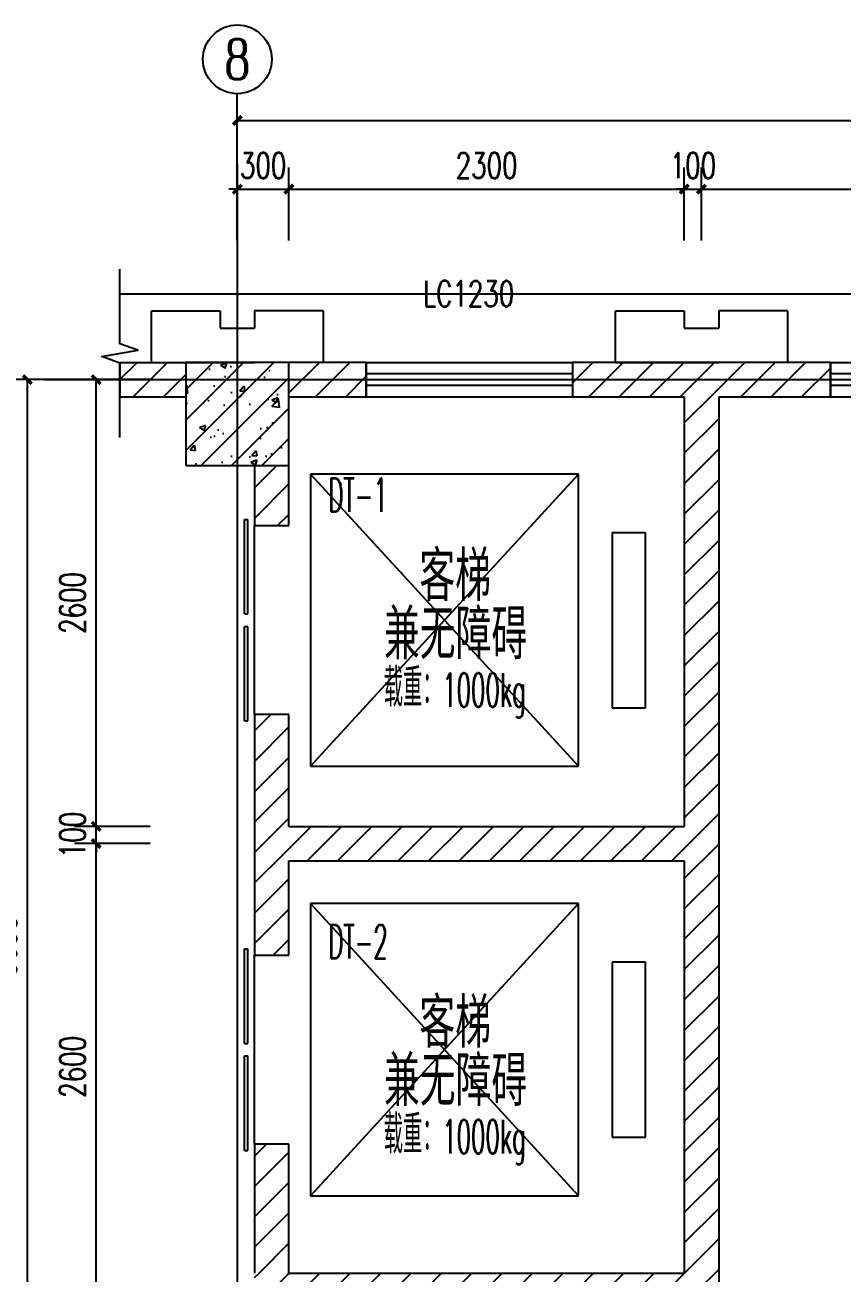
# Model space of a CAD drawing. Extents: x 1738711 to 2346805, y 1189731 to 2516152.
# Drawn here: x 2008494 to 2013246, y 1374257 to 1381521 of the extents above; entities that cross this region are included whole.
import ezdxf
from ezdxf.enums import TextEntityAlignment as Align

# ---------------------------------------------------------------- set-up
doc = ezdxf.new("R2010")
doc.units = 0
doc.header["$LTSCALE"] = 1000
doc.header["$MEASUREMENT"] = 0
doc.linetypes.add('复件 140224通州运河二期售楼部条件图_t3$0$X-ME SHAFT SH$0$X-B2$0$WATER_LINE', pattern=[0])
for name, color, linetype in [('AR-TEXT', 7, 'Continuous'), ('AXIS', 3, 'Continuous'), ('AXIS_TEXT', 7, 'Continuous'), ('COLUMN', 9, 'Continuous'), ('DIM_SYMB', 3, 'Continuous'), ('DOTE', 1, 'Continuous'), ('EVTR', 2, 'Continuous'), ('PUB_DIM', 3, 'Continuous'), ('PUB_HATCH', 8, 'Continuous'), ('WALL', 40, 'Continuous'), ('WINDOW', 144, 'Continuous'), ('WINDOW_TEXT', 7, 'Continuous'), ('线脚', 44, 'Continuous')]:
    doc.layers.add(name, color=color, linetype=linetype)
doc.styles.add('_TCH_AXIS', font='COMPLEX', dxfattribs={"bigfont": 'GBCBIG'})
doc.styles.add('_TCH_DIM_T3', font='SIMPLEX', dxfattribs={"width": 0.705882, "bigfont": 'GBCBIG'})
doc.styles.add('_TCH_WINDOW', font='SIMPLEX', dxfattribs={"height": 3.5, "bigfont": 'GBCBIG'})
doc.styles.add('COMPLEX', font='COMPLEX')
doc.styles.get("Standard").update_dxf_attribs({"font": 'gbenor.shx', "bigfont": 'gbcbig.shx'})
doc.dimstyles.new('_TCH_ARCH&&50', dxfattribs={"dimtxt": 148.75, "dimasz": 50, "dimexe": 125, "dimexo": 150, "dimgap": 63.125, "dimtad": 1, "dimdec": 0, "dimzin": 0, "dimdsep": 46, "dimtxsty": '_TCH_DIM_T3', "dimblk": 'ARCHTICK', "dimcen": 0.09, "dimclrt": 7, "dimazin": 2, "dimtfac": 1, "dimtdec": 0, "dimtix": 1, "dimtmove": 2, "dimatfit": 3, "dimfxl": 50, "dimtolj": 1, "dimtzin": 0, "dimarcsym": 0})
pattern_1 = [(45, (0, 89.76), (-88.388383, 88.388383), [])]

# ---------------------------------------------------------------- blocks, each defined once
blk = doc.blocks.new('dgh321')
at = {"layer": 'WALL', "linetype": '复件 140224通州运河二期售楼部条件图_t3$0$X-ME SHAFT SH$0$X-B2$0$WATER_LINE'}
for p, q in [((3247025.2, -2494104.9), (3247425.2, -2494104.9)), ((3247025.2, -2494104.9), (3247025.2, -2494404.9)), ((3247425.2, -2494104.9), (3247625.2, -2494104.9)), ((3248025.2, -2494104.9), (3247625.2, -2494104.9)), ((3248025.2, -2494404.9), (3248025.2, -2494104.9)), ((3247425.2, -2494404.9), (3247425.2, -2494304.9)), ((3247425.2, -2494304.9), (3247625.2, -2494304.9)), ((3247625.2, -2494404.9), (3247625.2, -2494304.9)), ((3247025.2, -2494404.9), (3247425.2, -2494404.9)), ((3248025.2, -2494404.9), (3247625.2, -2494404.9))]:
    blk.add_line(p, q, dxfattribs=at)
blk = doc.blocks.new('_ArchTick')
at = {"color": 0, "linetype": 'ByBlock', "const_width": 0.4}
blk.add_lwpolyline([(-0.5, -0.5), (0.5, 0.5)], dxfattribs=at)
blk = doc.blocks.new('*D1646')
at = {"layer": 'Defpoints', "color": 0, "transparency": 16777216}
for p in [(2008507.9, 1379456.5), (2008972.6, 1379456.5), (2008972.6, 1372856.5)]:
    blk.add_point(p, dxfattribs=at)
at = {"layer": 'PUB_DIM', "color": 0, "lineweight": -2, "transparency": 16777216}
for p, q in [((2008822.6, 1379456.5), (2008382.9, 1379456.5)), ((2008507.9, 1372856.5), (2008507.9, 1379456.5)), ((2008822.6, 1372856.5), (2008382.9, 1372856.5))]:
    blk.add_line(p, q, dxfattribs=at)
at = {"layer": 'PUB_DIM', "color": 0, "lineweight": -2, "transparency": 16777216, "xscale": 50, "yscale": 50, "zscale": 50}
for p, rotation in [((2008507.9, 1379456.5), 90), ((2008507.9, 1372856.5), 270)]:
    blk.add_blockref('_ArchTick', p, dxfattribs=dict(at, rotation=rotation))
at = {"layer": 'PUB_DIM', "color": 7, "transparency": 16777216, "insert": (2008370.4, 1376156.5), "char_height": 148.75, "attachment_point": 5, "rotation": 90, "style": '_TCH_DIM_T3'}
blk.add_mtext('\\A1;6600', dxfattribs=at)
blk = doc.blocks.new('*D1648')
at = {"layer": 'Defpoints', "color": 0, "transparency": 16777216}
for p in [(2008907.9, 1376756.5), (2009372.6, 1376756.5), (2009372.6, 1374156.5)]:
    blk.add_point(p, dxfattribs=at)
at = {"layer": 'PUB_DIM', "color": 0, "lineweight": -2, "transparency": 16777216}
for p, q in [((2009222.6, 1376756.5), (2008782.9, 1376756.5)), ((2008907.9, 1374156.5), (2008907.9, 1376756.5)), ((2009222.6, 1374156.5), (2008782.9, 1374156.5))]:
    blk.add_line(p, q, dxfattribs=at)
at = {"layer": 'PUB_DIM', "color": 0, "lineweight": -2, "transparency": 16777216, "xscale": 50, "yscale": 50, "zscale": 50}
for p, rotation in [((2008907.9, 1376756.5), 90), ((2008907.9, 1374156.5), 270)]:
    blk.add_blockref('_ArchTick', p, dxfattribs=dict(at, rotation=rotation))
at = {"layer": 'PUB_DIM', "color": 7, "transparency": 16777216, "insert": (2008770.4, 1375456.5), "char_height": 148.75, "attachment_point": 5, "rotation": 90, "style": '_TCH_DIM_T3'}
blk.add_mtext('\\A1;2600', dxfattribs=at)
blk = doc.blocks.new('*D1649')
at = {"layer": 'Defpoints', "color": 0, "transparency": 16777216}
for p in [(2008907.9, 1376856.5), (2009372.6, 1376856.5), (2009372.6, 1376756.5)]:
    blk.add_point(p, dxfattribs=at)
at = {"layer": 'PUB_DIM', "color": 0, "lineweight": -2, "transparency": 16777216}
for p, q in [((2008907.9, 1376856.5), (2008907.9, 1376906.5)), ((2009222.6, 1376856.5), (2008782.9, 1376856.5)), ((2008907.9, 1376756.5), (2008907.9, 1376856.5)), ((2009222.6, 1376756.5), (2008782.9, 1376756.5)), ((2008907.9, 1376756.5), (2008907.9, 1376706.5))]:
    blk.add_line(p, q, dxfattribs=at)
at = {"layer": 'PUB_DIM', "color": 0, "lineweight": -2, "transparency": 16777216, "xscale": 50, "yscale": 50, "zscale": 50}
for p, rotation in [((2008907.9, 1376856.5), 270), ((2008907.9, 1376756.5), 90)]:
    blk.add_blockref('_ArchTick', p, dxfattribs=dict(at, rotation=rotation))
at = {"layer": 'PUB_DIM', "color": 7, "transparency": 16777216, "insert": (2008770.4, 1376806.5), "char_height": 148.75, "attachment_point": 5, "rotation": 90, "style": '_TCH_DIM_T3'}
blk.add_mtext('\\A1;100', dxfattribs=at)
blk = doc.blocks.new('*D1650')
at = {"layer": 'Defpoints', "color": 0, "transparency": 16777216}
for p in [(2008907.9, 1379456.5), (2009372.6, 1379456.5), (2009372.6, 1376856.5)]:
    blk.add_point(p, dxfattribs=at)
at = {"layer": 'PUB_DIM', "color": 0, "lineweight": -2, "transparency": 16777216}
for p, q in [((2009222.6, 1379456.5), (2008782.9, 1379456.5)), ((2008907.9, 1376856.5), (2008907.9, 1379456.5)), ((2009222.6, 1376856.5), (2008782.9, 1376856.5))]:
    blk.add_line(p, q, dxfattribs=at)
at = {"layer": 'PUB_DIM', "color": 0, "lineweight": -2, "transparency": 16777216, "xscale": 50, "yscale": 50, "zscale": 50}
for p, rotation in [((2008907.9, 1379456.5), 90), ((2008907.9, 1376856.5), 270)]:
    blk.add_blockref('_ArchTick', p, dxfattribs=dict(at, rotation=rotation))
at = {"layer": 'PUB_DIM', "color": 7, "transparency": 16777216, "insert": (2008770.4, 1378156.5), "char_height": 148.75, "attachment_point": 5, "rotation": 90, "style": '_TCH_DIM_T3'}
blk.add_mtext('\\A1;2600', dxfattribs=at)
blk = doc.blocks.new('*D1651')
at = {"layer": 'Defpoints', "color": 0, "transparency": 16777216}
for p in [(2017829.1, 1380965.4), (2009729.1, 1380516.8), (2017829.1, 1380516.8)]:
    blk.add_point(p, dxfattribs=at)
at = {"layer": 'PUB_DIM', "color": 0, "lineweight": -2, "transparency": 16777216}
for p, q in [((2009729.1, 1380666.8), (2009729.1, 1381090.4)), ((2017829.1, 1380666.8), (2017829.1, 1381090.4)), ((2009729.1, 1380965.4), (2017829.1, 1380965.4))]:
    blk.add_line(p, q, dxfattribs=at)
at = {"layer": 'PUB_DIM', "color": 0, "lineweight": -2, "transparency": 16777216, "xscale": 50, "yscale": 50, "zscale": 50, "rotation": 180}
blk.add_blockref('_ArchTick', (2009729.1, 1380965.4), dxfattribs=at)
at = {"layer": 'PUB_DIM', "color": 0, "lineweight": -2, "transparency": 16777216, "xscale": 50, "yscale": 50, "zscale": 50}
blk.add_blockref('_ArchTick', (2017829.1, 1380965.4), dxfattribs=at)
at = {"layer": 'PUB_DIM', "color": 7, "transparency": 16777216, "insert": (2013779.1, 1381102.9), "char_height": 148.75, "attachment_point": 5, "style": '_TCH_DIM_T3'}
blk.add_mtext('\\A1;8100', dxfattribs=at)
blk = doc.blocks.new('*D1652')
at = {"layer": 'Defpoints', "color": 0, "transparency": 16777216}
for p in [(2010029.1, 1380565.4), (2009729.1, 1380116.8), (2010029.1, 1380116.8)]:
    blk.add_point(p, dxfattribs=at)
at = {"layer": 'PUB_DIM', "color": 0, "lineweight": -2, "transparency": 16777216}
for p, q in [((2009729.1, 1380266.8), (2009729.1, 1380690.4)), ((2010029.1, 1380266.8), (2010029.1, 1380690.4)), ((2009729.1, 1380565.4), (2009679.1, 1380565.4)), ((2009729.1, 1380565.4), (2010029.1, 1380565.4)), ((2010029.1, 1380565.4), (2010079.1, 1380565.4))]:
    blk.add_line(p, q, dxfattribs=at)
at = {"layer": 'PUB_DIM', "color": 0, "lineweight": -2, "transparency": 16777216, "xscale": 50, "yscale": 50, "zscale": 50}
blk.add_blockref('_ArchTick', (2009729.1, 1380565.4), dxfattribs=at)
at = {"layer": 'PUB_DIM', "color": 0, "lineweight": -2, "transparency": 16777216, "xscale": 50, "yscale": 50, "zscale": 50, "rotation": 180}
blk.add_blockref('_ArchTick', (2010029.1, 1380565.4), dxfattribs=at)
at = {"layer": 'PUB_DIM', "color": 7, "transparency": 16777216, "insert": (2009879.1, 1380702.9), "char_height": 148.75, "attachment_point": 5, "style": '_TCH_DIM_T3'}
blk.add_mtext('\\A1;300', dxfattribs=at)
blk = doc.blocks.new('*D1653')
at = {"layer": 'Defpoints', "color": 0, "transparency": 16777216}
for p in [(2012329.1, 1380565.4), (2010029.1, 1380116.8), (2012329.1, 1380116.8)]:
    blk.add_point(p, dxfattribs=at)
at = {"layer": 'PUB_DIM', "color": 0, "lineweight": -2, "transparency": 16777216}
for p, q in [((2010029.1, 1380266.8), (2010029.1, 1380690.4)), ((2012329.1, 1380266.8), (2012329.1, 1380690.4)), ((2010029.1, 1380565.4), (2012329.1, 1380565.4))]:
    blk.add_line(p, q, dxfattribs=at)
at = {"layer": 'PUB_DIM', "color": 0, "lineweight": -2, "transparency": 16777216, "xscale": 50, "yscale": 50, "zscale": 50, "rotation": 180}
blk.add_blockref('_ArchTick', (2010029.1, 1380565.4), dxfattribs=at)
at = {"layer": 'PUB_DIM', "color": 0, "lineweight": -2, "transparency": 16777216, "xscale": 50, "yscale": 50, "zscale": 50}
blk.add_blockref('_ArchTick', (2012329.1, 1380565.4), dxfattribs=at)
at = {"layer": 'PUB_DIM', "color": 7, "transparency": 16777216, "insert": (2011179.1, 1380702.9), "char_height": 148.75, "attachment_point": 5, "style": '_TCH_DIM_T3'}
blk.add_mtext('\\A1;2300', dxfattribs=at)
blk = doc.blocks.new('*D1654')
at = {"layer": 'Defpoints', "color": 0, "transparency": 16777216}
for p in [(2012429.1, 1380565.4), (2012329.1, 1380116.8), (2012429.1, 1380116.8)]:
    blk.add_point(p, dxfattribs=at)
at = {"layer": 'PUB_DIM', "color": 0, "lineweight": -2, "transparency": 16777216}
for p, q in [((2012329.1, 1380266.8), (2012329.1, 1380690.4)), ((2012429.1, 1380266.8), (2012429.1, 1380690.4)), ((2012329.1, 1380565.4), (2012279.1, 1380565.4)), ((2012329.1, 1380565.4), (2012429.1, 1380565.4)), ((2012429.1, 1380565.4), (2012479.1, 1380565.4))]:
    blk.add_line(p, q, dxfattribs=at)
at = {"layer": 'PUB_DIM', "color": 0, "lineweight": -2, "transparency": 16777216, "xscale": 50, "yscale": 50, "zscale": 50}
blk.add_blockref('_ArchTick', (2012329.1, 1380565.4), dxfattribs=at)
at = {"layer": 'PUB_DIM', "color": 0, "lineweight": -2, "transparency": 16777216, "xscale": 50, "yscale": 50, "zscale": 50, "rotation": 180}
blk.add_blockref('_ArchTick', (2012429.1, 1380565.4), dxfattribs=at)
at = {"layer": 'PUB_DIM', "color": 7, "transparency": 16777216, "insert": (2012379.1, 1380702.9), "char_height": 148.75, "attachment_point": 5, "style": '_TCH_DIM_T3'}
blk.add_mtext('\\A1;100', dxfattribs=at)
blk = doc.blocks.new('*D1655')
at = {"layer": 'Defpoints', "color": 0, "transparency": 16777216}
for p in [(2014929.1, 1380565.4), (2012429.1, 1380116.8), (2014929.1, 1380116.8)]:
    blk.add_point(p, dxfattribs=at)
at = {"layer": 'PUB_DIM', "color": 0, "lineweight": -2, "transparency": 16777216}
for p, q in [((2012429.1, 1380266.8), (2012429.1, 1380690.4)), ((2014929.1, 1380266.8), (2014929.1, 1380690.4)), ((2012429.1, 1380565.4), (2014929.1, 1380565.4))]:
    blk.add_line(p, q, dxfattribs=at)
at = {"layer": 'PUB_DIM', "color": 0, "lineweight": -2, "transparency": 16777216, "xscale": 50, "yscale": 50, "zscale": 50, "rotation": 180}
blk.add_blockref('_ArchTick', (2012429.1, 1380565.4), dxfattribs=at)
at = {"layer": 'PUB_DIM', "color": 0, "lineweight": -2, "transparency": 16777216, "xscale": 50, "yscale": 50, "zscale": 50}
blk.add_blockref('_ArchTick', (2014929.1, 1380565.4), dxfattribs=at)
at = {"layer": 'PUB_DIM', "color": 7, "transparency": 16777216, "insert": (2013679.1, 1380702.9), "char_height": 148.75, "attachment_point": 5, "style": '_TCH_DIM_T3'}
blk.add_mtext('\\A1;2500', dxfattribs=at)
blk = doc.blocks.new('$TCHSYS$WIN2D')
for p, q in [((-0.5, 0.5), (0.5, 0.5)), ((-0.5, 0.5), (-0.5, -0.5)), ((0.5, 0.5), (0.5, -0.5)), ((0.5, 0.1667), (-0.5, 0.1667)), ((0.5, -0.1667), (-0.5, -0.1667)), ((-0.5, -0.5), (0.5, -0.5))]:
    blk.add_line(p, q)
blk = doc.blocks.new('$DORLIB2D$00000127')
at = {"color": 0}
for points in [[(-0.5333, 0.7949), (-0.5333, 0.6904)], [(-0.0333, 0.7949), (-0.5333, 0.7949)], [(-0.0333, 0.7949), (-0.0333, 0.6904)], [(0.5333, 0.7949), (0.0333, 0.7949)], [(0.0333, 0.7949), (0.0333, 0.6904)], [(0.5333, 0.7949), (0.5333, 0.6904)], [(-0.0333, 0.6904), (-0.5333, 0.6904)], [(0.5333, 0.6904), (0.0333, 0.6904)], [(0.5, 0.5), (-0.5, 0.5)]]:
    blk.add_lwpolyline(points, dxfattribs=at)
blk = doc.blocks.new('_AXISO')
blk.add_circle((0, 0), 0.5)
at = {"layer": 'AXIS_TEXT', "style": 'COMPLEX', "width": 1.041667}
blk.add_attdef('A', text='', height=0.56, dxfattribs=at).set_placement((-0.25, -0.28), (0.25, -0.28), align=Align.FIT)

msp = doc.modelspace()

# ---------------------------------------------------------------- hatches: boundary and pattern name
at = {"layer": 'PUB_HATCH', "linetype": '复件 140224通州运河二期售楼部条件图_t3$0$X-ME SHAFT SH$0$X-B2$0$WATER_LINE'}
h = msp.add_hatch(dxfattribs=at)
h.set_pattern_fill('普通砖', color=256, scale=50, style=0)
h.set_pattern_definition(pattern_1)
h.paths.add_polyline_path([(2009429.1, 1379356.5), (2009429.1, 1379556.5), (2009046, 1379556.5), (2009046, 1379356.5)])
h = msp.add_hatch(dxfattribs=at)
h.set_pattern_fill('钢筋混凝土', color=256, scale=50, style=0)
h.set_pattern_definition([(45, (0, 0), (-88.3883476, 88.3883476), []), (50, (0, 0), (358.63009, -31.376067), [37.5, -412.5]), (355, (0, 0), (-69.375667, 376.096067), [30, -330]), (100.4514, (29.9, -2.6), (289.25469, 344.71977), [31.870095, -350.571056]), (46.1842, (0, 100), (533.620524, -82.75951), [56.25, -618.75]), (96.6356, (44.47, 93.1), (467.33135, 487.05894), [47.80514, -525.8565]), (351.1842, (0, 100), (467.33097, 487.0593), [45, -495]), (21, (50, 75), (298.453526, -201.309445), [37.5, -412.5]), (326, (50, 75), (121.657666, 362.57502), [30, -330]), (71.4514, (74.87, 58.22), (420.111314, 161.26525), [31.870095, -350.571056]), (37.5, (0, 0), (6.0799277, 166.446927), [0, -326, 0, -335, 0, -331.25]), (7.5, (0, 0), (131.534769, 197.205856), [0, -191, 0, -318.5, 0, -126.25]), (327.5, (-111.5, 0), (266.911218, -11.277436), [0, -125, 0, -390, 0, -517.5]), (317.5, (-161.5, 0), (291.593085, 50.052491), [0, -162.5, 0, -259, 0, -367.5])])
h.paths.add_polyline_path([(2009429.1, 1378956.5), (2010029.1, 1378956.5), (2010029.1, 1379556.5), (2009429.1, 1379556.5)])
h = msp.add_hatch(dxfattribs=at)
h.set_pattern_fill('普通砖', color=256, scale=50, style=0)
h.set_pattern_definition(pattern_1)
h.paths.add_polyline_path([(2010029.1, 1379556.5), (2010029.1, 1379356.5), (2010479.1, 1379356.5), (2010479.1, 1379556.5)])
h = msp.add_hatch(dxfattribs=at)
h.set_pattern_fill('普通砖', color=256, scale=50, style=0)
h.set_pattern_definition(pattern_1)
h.paths.add_polyline_path([(2012429.1, 1379556.5), (2011679.1, 1379556.5), (2011679.1, 1379356.5), (2012329.1, 1379356.5), (2012429.1, 1379423.2)])
h = msp.add_hatch(dxfattribs=at)
h.set_pattern_fill('普通砖', color=256, scale=50, style=0)
h.set_pattern_definition(pattern_1)
h.paths.add_polyline_path([(2012529.1, 1379356.5), (2013179.1, 1379356.5), (2013179.1, 1379556.5), (2012429.1, 1379556.5), (2012429.1, 1379423.2)])
at = {"layer": 'PUB_HATCH'}
h = msp.add_hatch(dxfattribs=at)
h.set_pattern_fill('普通砖', color=256, scale=50, style=0)
h.set_pattern_definition(pattern_1)
h.paths.add_polyline_path([(2012429.1, 1379423.2), (2012329.1, 1379356.5), (2012329.1, 1376856.5), (2012395.8, 1376756.5), (2012529.1, 1376756.5), (2012529.1, 1379356.5)])
h = msp.add_hatch(dxfattribs=at)
h.set_pattern_fill('普通砖', color=256, scale=50, style=0)
h.set_pattern_definition(pattern_1)
h.paths.add_polyline_path([(2010029.1, 1378956.5), (2009829.1, 1378956.5), (2009829.1, 1378606.5), (2010029.1, 1378606.5)])
h = msp.add_hatch(dxfattribs=at)
h.set_pattern_fill('普通砖', color=256, scale=50, style=0)
h.set_pattern_definition(pattern_1)
h.paths.add_polyline_path([(2010029.1, 1376856.5), (2010029.1, 1377506.5), (2009829.1, 1377506.5), (2009829.1, 1376856.5)])
h = msp.add_hatch(dxfattribs=at)
h.set_pattern_fill('普通砖', color=256, scale=50, style=0)
h.set_pattern_definition(pattern_1)
h.paths.add_polyline_path([(2010029.1, 1376856.5), (2009829.1, 1376856.5), (2009829.1, 1376756.5), (2009962.4, 1376756.5)])
at = {"layer": 'PUB_HATCH', "linetype": '复件 140224通州运河二期售楼部条件图_t3$0$X-ME SHAFT SH$0$X-B2$0$WATER_LINE'}
h = msp.add_hatch(dxfattribs=at)
h.set_pattern_fill('普通砖', color=256, scale=50, style=0)
h.set_pattern_definition(pattern_1)
h.paths.add_polyline_path([(2009962.4, 1376756.5), (2010029.1, 1376656.5), (2012329.1, 1376656.5), (2012395.8, 1376756.5), (2012329.1, 1376856.5), (2010029.1, 1376856.5)])
at = {"layer": 'PUB_HATCH'}
h = msp.add_hatch(dxfattribs=at)
h.set_pattern_fill('普通砖', color=256, scale=50, style=0)
h.set_pattern_definition(pattern_1)
h.paths.add_polyline_path([(2009829.1, 1376756.5), (2009829.1, 1376106.5), (2010029.1, 1376106.5), (2010029.1, 1376656.5), (2009962.4, 1376756.5)])
h = msp.add_hatch(dxfattribs=at)
h.set_pattern_fill('普通砖', color=256, scale=50, style=0)
h.set_pattern_definition(pattern_1)
h.paths.add_polyline_path([(2012395.8, 1376756.5), (2012329.1, 1376656.5), (2012329.1, 1374256.5), (2012395.8, 1374156.5), (2012529.1, 1374156.5), (2012529.1, 1376756.5)])
h = msp.add_hatch(dxfattribs=at)
h.set_pattern_fill('普通砖', color=256, scale=50, style=0)
h.set_pattern_definition(pattern_1)
h.paths.add_polyline_path([(2010029.1, 1374256.5), (2010029.1, 1375006.5), (2009829.1, 1375006.5), (2009829.1, 1374256.5)])
h = msp.add_hatch(dxfattribs=at)
h.set_pattern_fill('普通砖', color=256, scale=50, style=0)
h.set_pattern_definition(pattern_1)
h.paths.add_polyline_path([(2010029.1, 1374256.5), (2009829.1, 1374256.5), (2009829.1, 1374156.5), (2009962.4, 1374156.5)])
at = {"layer": 'PUB_HATCH', "linetype": '复件 140224通州运河二期售楼部条件图_t3$0$X-ME SHAFT SH$0$X-B2$0$WATER_LINE'}
h = msp.add_hatch(dxfattribs=at)
h.set_pattern_fill('普通砖', color=256, scale=50, style=0)
h.set_pattern_definition(pattern_1)
h.paths.add_polyline_path([(2009962.4, 1374156.5), (2010029.1, 1374056.5), (2012329.1, 1374056.5), (2012395.8, 1374156.5), (2012329.1, 1374256.5), (2010029.1, 1374256.5)])

# ---------------------------------------------------------------- linework, layer by layer
at = {"layer": 'AXIS'}
for p, q in [((2009729.1, 1380620.8), (2009729.1, 1381120.8)), ((2008882.9, 1379456.5), (2008382.9, 1379456.5))]:
    msp.add_line(p, q, dxfattribs=at)
at = {"layer": 'COLUMN', "linetype": '复件 140224通州运河二期售楼部条件图_t3$0$X-ME SHAFT SH$0$X-B2$0$WATER_LINE'}
for p, q in [((2010029.1, 1379556.5), (2009429.1, 1379556.5)), ((2009429.1, 1379556.5), (2009429.1, 1378956.5)), ((2010029.1, 1378956.5), (2010029.1, 1379556.5)), ((2009429.1, 1378956.5), (2010029.1, 1378956.5))]:
    msp.add_line(p, q, dxfattribs=at)
at = {"layer": 'DIM_SYMB'}
msp.add_lwpolyline([(2009046, 1379118.7), (2009046, 1379552.7), (2008941, 1379590.9), (2009151, 1379628), (2009046, 1379665.2), (2009046, 1380099.2)], dxfattribs=at)
at = {"layer": 'DOTE'}
for p, q in [((2009729.1, 1380710.9), (2009729.1, 1371659.6)), ((2008604.8, 1379456.5), (2019195.7, 1379456.5))]:
    msp.add_line(p, q, dxfattribs=at)
at = {"layer": 'EVTR', "linetype": '复件 140224通州运河二期售楼部条件图_t3$0$X-ME SHAFT SH$0$X-B2$0$WATER_LINE'}
for p, q in [((2011714.1, 1378906.5), (2010154.1, 1378906.5)), ((2010154.1, 1378906.5), (2010154.1, 1377206.5)), ((2011714.1, 1378906.5), (2010154.1, 1377206.5)), ((2010154.1, 1378906.5), (2011714.1, 1377206.5)), ((2011714.1, 1377206.5), (2011714.1, 1378906.5)), ((2011909.1, 1378566.5), (2011909.1, 1377546.5)), ((2011909.1, 1378566.5), (2012104.1, 1378566.5)), ((2012104.1, 1377546.5), (2012104.1, 1378566.5)), ((2011909.1, 1377546.5), (2012104.1, 1377546.5)), ((2010154.1, 1377206.5), (2011714.1, 1377206.5)), ((2011714.1, 1376406.5), (2010154.1, 1376406.5)), ((2010154.1, 1376406.5), (2010154.1, 1374706.5)), ((2011714.1, 1376406.5), (2010154.1, 1374706.5)), ((2010154.1, 1376406.5), (2011714.1, 1374706.5)), ((2011714.1, 1374706.5), (2011714.1, 1376406.5)), ((2012104.1, 1376066.5), (2011909.1, 1376066.5)), ((2011909.1, 1376066.5), (2011909.1, 1375046.5)), ((2012104.1, 1375046.5), (2012104.1, 1376066.5)), ((2011909.1, 1375046.5), (2012104.1, 1375046.5)), ((2010154.1, 1374706.5), (2011714.1, 1374706.5))]:
    msp.add_line(p, q, dxfattribs=at)
at = {"layer": 'WALL', "linetype": '复件 140224通州运河二期售楼部条件图_t3$0$X-ME SHAFT SH$0$X-B2$0$WATER_LINE'}
for p, q in [((2009046, 1379556.5), (2009429.1, 1379556.5)), ((2009046, 1379556.5), (2009046, 1379356.5)), ((2010479.1, 1379556.5), (2010029.1, 1379556.5)), ((2010479.1, 1379356.5), (2010479.1, 1379556.5)), ((2012429.1, 1379556.5), (2011679.1, 1379556.5)), ((2011679.1, 1379556.5), (2011679.1, 1379356.5)), ((2013179.1, 1379556.5), (2012429.1, 1379556.5)), ((2013179.1, 1379356.5), (2013179.1, 1379556.5)), ((2009046, 1379356.5), (2009429.1, 1379356.5)), ((2010029.1, 1379356.5), (2010479.1, 1379356.5)), ((2011679.1, 1379356.5), (2012329.1, 1379356.5)), ((2012529.1, 1379356.5), (2013179.1, 1379356.5)), ((2010029.1, 1376856.5), (2012329.1, 1376856.5)), ((2010029.1, 1376656.5), (2012329.1, 1376656.5)), ((2010029.1, 1374256.5), (2012329.1, 1374256.5))]:
    msp.add_line(p, q, dxfattribs=at)
at = {"layer": 'WALL'}
for p, q in [((2012329.1, 1379356.5), (2012329.1, 1376856.5)), ((2012529.1, 1379356.5), (2012529.1, 1376756.5)), ((2009829.1, 1378956.5), (2009829.1, 1378606.5)), ((2010029.1, 1378606.5), (2010029.1, 1378956.5)), ((2009829.1, 1378606.5), (2010029.1, 1378606.5)), ((2010029.1, 1377506.5), (2009829.1, 1377506.5)), ((2009829.1, 1377506.5), (2009829.1, 1376856.5)), ((2010029.1, 1376856.5), (2010029.1, 1377506.5)), ((2009829.1, 1376856.5), (2009829.1, 1376756.5)), ((2010029.1, 1376856.5), (2010029.1, 1376856.5)), ((2009829.1, 1376756.5), (2009829.1, 1376106.5)), ((2012529.1, 1376756.5), (2012529.1, 1374156.5)), ((2010029.1, 1376106.5), (2010029.1, 1376656.5)), ((2012329.1, 1376656.5), (2012329.1, 1374256.5)), ((2009829.1, 1376106.5), (2010029.1, 1376106.5)), ((2010029.1, 1375006.5), (2009829.1, 1375006.5)), ((2009829.1, 1375006.5), (2009829.1, 1374256.5)), ((2010029.1, 1374256.5), (2010029.1, 1375006.5)), ((2010029.1, 1374256.5), (2010029.1, 1374256.5))]:
    msp.add_line(p, q, dxfattribs=at)
at = {"layer": '线脚', "linetype": '复件 140224通州运河二期售楼部条件图_t3$0$X-ME SHAFT SH$0$X-B2$0$WATER_LINE'}
msp.add_lwpolyline([(2009046, 1379956.5), (2018813, 1379956.5)], dxfattribs=at)

# ---------------------------------------------------------------- block references
at = {"layer": 'AXIS'}
ref = msp.add_blockref('_AXISO', (2009729.1, 1381320.8), dxfattribs=dict(at, xscale=400, yscale=400, zscale=400))
ref.add_attrib('A', '8', dxfattribs={"layer": 'AXIS_TEXT', "ltscale": 0.5, "height": 233, "style": '_TCH_AXIS'}).set_placement((2009651.4, 1381204.3), (2009806.8, 1381204.3), align=Align.FIT)
at = {"layer": 'WALL', "linetype": '复件 140224通州运河二期售楼部条件图_t3$0$X-ME SHAFT SH$0$X-B2$0$WATER_LINE', "xscale": -1, "rotation": 180}
for p in [(-1237796.1, -1114548.4), (-1235096.1, -1114548.4)]:
    msp.add_blockref('dgh321', p, dxfattribs=at)
at = {"layer": 'WINDOW', "linetype": '复件 140224通州运河二期售楼部条件图_t3$0$X-ME SHAFT SH$0$X-B2$0$WATER_LINE'}
ref = msp.add_blockref('$TCHSYS$WIN2D', (2013779.1, 1379456.5), dxfattribs=dict(at, xscale=1200, yscale=200, zscale=1200))
ref.add_attrib('A', 'LC1230', (2013509.1, 1379934.9), dxfattribs={"layer": 'WINDOW_TEXT', "linetype": '复件 140224通州运河二期售楼部条件图_t3$0$X-ME SHAFT SH$0$X-B2$0$WATER_LINE', "ltscale": 0.5, "height": 148.75, "style": '_TCH_WINDOW', "width": 0.705882})
ref = msp.add_blockref('$TCHSYS$WIN2D', (2011079.1, 1379456.5), dxfattribs=dict(at, xscale=1200, yscale=200, zscale=1200))
ref.add_attrib('A', 'LC1230', (2010809.1, 1379882.2), dxfattribs={"layer": 'WINDOW_TEXT', "linetype": '复件 140224通州运河二期售楼部条件图_t3$0$X-ME SHAFT SH$0$X-B2$0$WATER_LINE', "ltscale": 0.5, "height": 148.75, "style": '_TCH_WINDOW', "width": 0.705882})
at = {"layer": 'WINDOW', "linetype": '复件 140224通州运河二期售楼部条件图_t3$0$X-ME SHAFT SH$0$X-B2$0$WATER_LINE', "xscale": 1100, "yscale": -199.9999999743886, "zscale": 1100, "rotation": 270.0000001475325}
for p in [(2009929.1, 1378056.5), (2009929.1, 1375556.5)]:
    msp.add_blockref('$DORLIB2D$00000127', p, dxfattribs=at)

# ---------------------------------------------------------------- texts
at = {"layer": 'AR-TEXT', "style": '_TCH_DIM_T3'}
for s, height, width, p in [('DT-1', 195.5, 0.49827, (2010257.6, 1378687.4)), ('载重：', 221.84, 0.705882, (2010580, 1377552.6)), ('1000kg', 195.5, 0.49827, (2010922, 1377552.6)), ('DT-2', 195.5, 0.49827, (2010257.6, 1376087.4)), ('载重：', 221.84, 0.705882, (2010580, 1374952.6)), ('1000kg', 195.5, 0.49827, (2010922, 1374952.6))]:
    msp.add_text(s, height=height, dxfattribs=dict(at, width=width)).set_placement(p)
at = {"layer": 'AR-TEXT'}
for s, p in [('客梯', (2010787.9, 1378167.7)), ('兼无障碍', (2010581.9, 1377829.3)), ('客梯', (2010787.9, 1375567.7)), ('兼无障碍', (2010581.9, 1375229.3))]:
    msp.add_text(s, height=289.36, dxfattribs=at).set_placement(p)

# ---------------------------------------------------------------- dimensions: what is measured, and where the dimension line sits
at = {"layer": 'PUB_DIM'}
for p1, p2, distance, picture, middle in [((2009729.1, 1380516.8), (2017829.1, 1380516.8), 448.6, '*D1651', (2013779.1, 1381102.9)), ((2009729.1, 1380116.8), (2010029.1, 1380116.8), 448.6, '*D1652', (2009879.1, 1380702.9)), ((2010029.1, 1380116.8), (2012329.1, 1380116.8), 448.6, '*D1653', (2011179.1, 1380702.9)), ((2012329.1, 1380116.8), (2012429.1, 1380116.8), 448.6, '*D1654', (2012379.1, 1380702.9)), ((2012429.1, 1380116.8), (2014929.1, 1380116.8), 448.6, '*D1655', (2013679.1, 1380702.9)), ((2008972.6, 1372856.5), (2008972.6, 1379456.5), 464.7, '*D1646', (2008370.4, 1376156.5)), ((2009372.6, 1376856.5), (2009372.6, 1379456.5), 464.7, '*D1650', (2008770.4, 1378156.5)), ((2009372.6, 1376756.5), (2009372.6, 1376856.5), 464.7, '*D1649', (2008770.4, 1376806.5)), ((2009372.6, 1374156.5), (2009372.6, 1376756.5), 464.7, '*D1648', (2008770.4, 1375456.5))]:
    dim = msp.add_aligned_dim(p1=p1, p2=p2, distance=distance, dimstyle='_TCH_ARCH&&50', dxfattribs=at)
    dim.commit()
    dim.dimension.update_dxf_attribs({"geometry": picture, "text_midpoint": middle})

doc.saveas('drawing.dxf')
